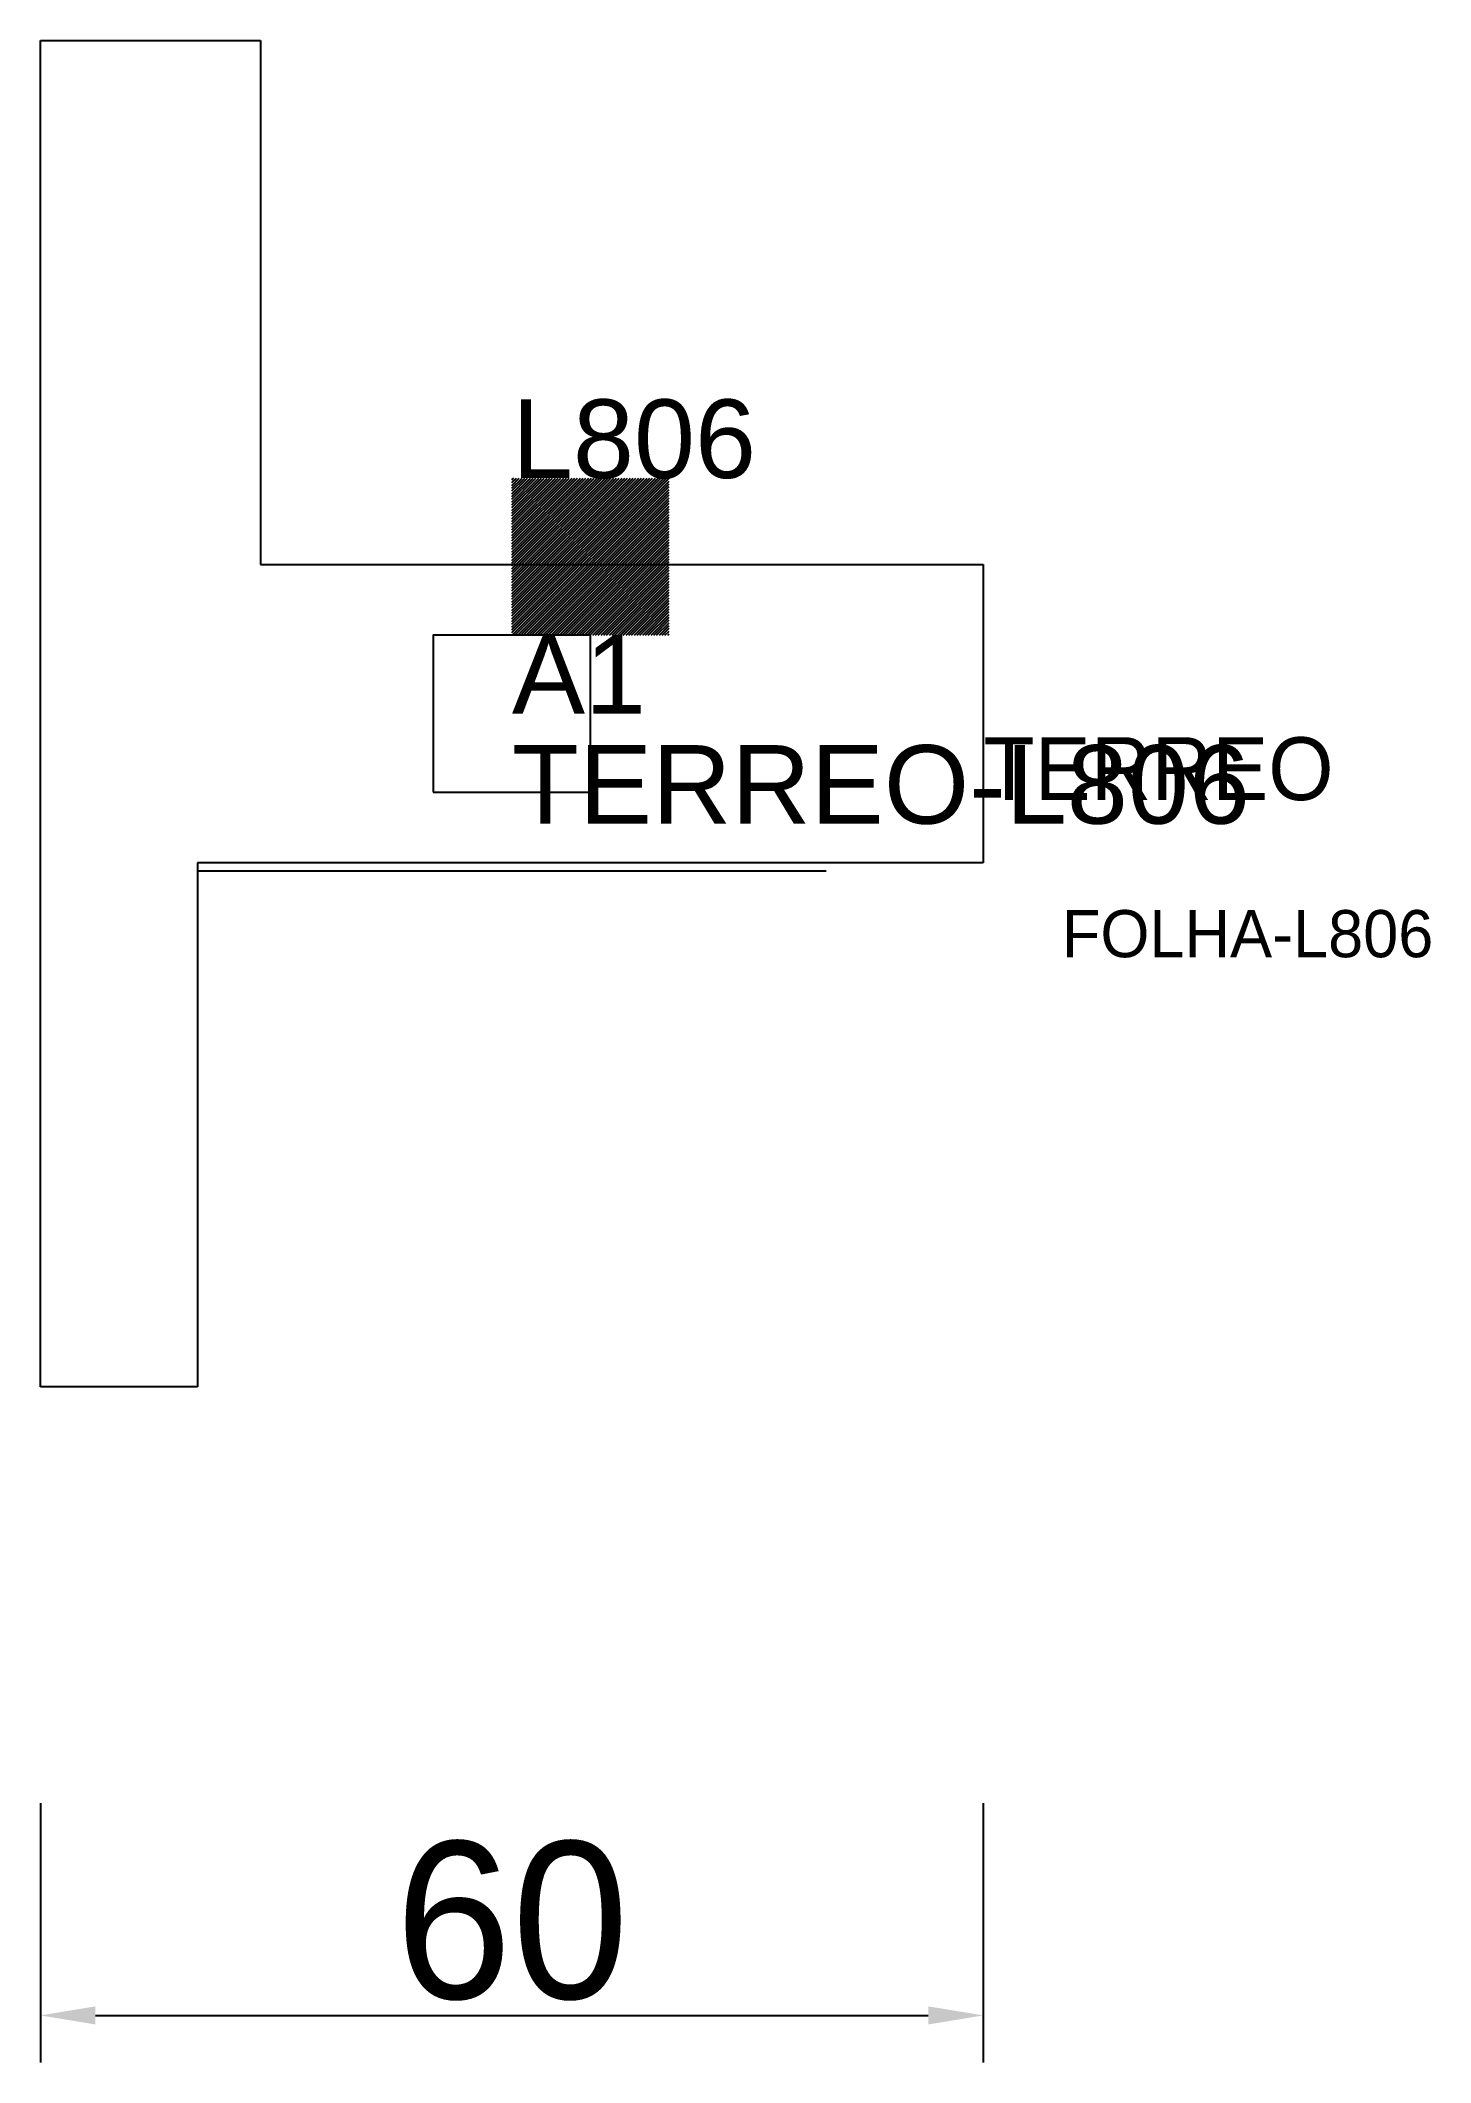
# Model space of a CAD drawing. Header units: metres. Extents: x 222 to 311, y 73 to 202.
import ezdxf

# ---------------------------------------------------------------- set-up
doc = ezdxf.new("R2010")
doc.units = ezdxf.units.M
for name, color, linetype in [('3', 3, 'CONTINUOUS'), ('AUX00', 7, 'CONTINUOUS'), ('COTA', 241, 'CONTINUOUS'), ('FOLHA', 255, 'CONTINUOUS'), ('Hachura', 251, 'CONTINUOUS'), ('NOMENCLATURA', 7, 'CONTINUOUS'), ('Nível', 160, 'CONTINUOUS'), ('Painéis', 200, 'CONTINUOUS'), ('Pilares', 5, 'CONTINUOUS'), ('REAPROVEITAMENTO', 251, 'CONTINUOUS'), ('SARR_2.2x7', 40, 'CONTINUOUS')]:
    doc.layers.add(name, color=color, linetype=linetype)
doc.styles.add('ARIAL', font='Arial.ttf')
doc.styles.add('STR_STANDARD', font='arial.ttf')
doc.dimstyles.new('EZ DXF', dxfattribs={"dimtxt": 10, "dimasz": 3.5, "dimexe": 3, "dimexo": 1.5, "dimgap": 1, "dimtad": 1, "dimdec": 1, "dimdsep": 46, "dimcen": 2.5, "dimazin": 3, "dimtfac": 1, "dimtmove": 0, "dimatfit": 3})

msp = doc.modelspace()

# ---------------------------------------------------------------- hatches: boundary and pattern name
at = {"layer": 'Hachura'}
h = msp.add_hatch(dxfattribs=at)
h.set_pattern_fill('ANSI31', scale=50)
h.paths.add_polyline_path([(282.2, 168.15), (282.2, 149.15), (232.2, 149.15), (232.2, 115.8), (222.2, 115.8), (222.2, 168.15), (222.2, 201.5), (236.2, 201.5), (236.2, 168.15)])
h = msp.add_hatch(dxfattribs=at)
h.set_pattern_fill('ANSI31', scale=50)
h.paths.add_polyline_path([(282.2, 168.15), (282.2, 149.15), (232.2, 149.15), (232.2, 115.8), (222.2, 115.8), (222.2, 168.15), (222.2, 201.5), (236.2, 201.5), (236.2, 168.15)])
at = {"layer": 'Reaproveitamento'}
h = msp.add_hatch(dxfattribs=at)
h.set_pattern_fill('SOLID')
h.paths.add_polyline_path([(252.2, 163.65), (262.2, 163.65), (262.2, 173.65), (252.2, 173.65)])
h = msp.add_hatch(dxfattribs=at)
h.set_pattern_fill('SOLID')
h.paths.add_polyline_path([(252.2, 163.65), (262.2, 163.65), (262.2, 173.65), (252.2, 173.65)])

# ---------------------------------------------------------------- linework, layer by layer
at = {"layer": 'Painéis', "color": 200}
for p, q in [((222.2, 168.15), (222.2, 201.5)), ((222.2, 201.5), (236.2, 201.5)), ((222.2, 168.15), (222.2, 201.5)), ((222.2, 201.5), (236.2, 201.5)), ((236.2, 201.5), (236.2, 168.15)), ((236.2, 201.5), (236.2, 168.15)), ((222.2, 115.8), (222.2, 168.15)), ((222.2, 115.8), (222.2, 168.15)), ((236.2, 168.15), (282.2, 168.15)), ((236.2, 168.15), (282.2, 168.15)), ((282.2, 168.15), (282.2, 149.15)), ((282.2, 168.15), (282.2, 149.15)), ((282.2, 149.15), (232.2, 149.15)), ((232.2, 149.15), (232.2, 115.8)), ((282.2, 149.15), (232.2, 149.15)), ((232.2, 149.15), (232.2, 115.8)), ((232.2, 115.8), (222.2, 115.8)), ((232.2, 115.8), (222.2, 115.8))]:
    msp.add_line(p, q, dxfattribs=at)
at = {"layer": 'Pilares'}
msp.add_lwpolyline([(247.2, 153.65), (257.2, 153.65), (257.2, 163.65), (247.2, 163.65)], close=True, dxfattribs=at)
msp.add_lwpolyline([(247.2, 153.65), (257.2, 153.65), (257.2, 163.65), (247.2, 163.65)], close=True, dxfattribs=at)
at = {"layer": 'SARR_2.2x7'}
msp.add_line((232.2, 148.65), (272.2, 148.65), dxfattribs=at)
msp.add_line((232.2, 148.65), (272.2, 148.65), dxfattribs=at)

# ---------------------------------------------------------------- texts
at = {"layer": '3', "style": 'STR_STANDARD'}
msp.add_text('A1', height=5, dxfattribs=at).set_placement((252.2, 158.65))
msp.add_text('A1', height=5, dxfattribs=at).set_placement((252.2, 158.65))
at = {"layer": 'AUX00', "style": 'STR_STANDARD'}
msp.add_text('TERREO-L806', height=5, dxfattribs=at).set_placement((252.2, 151.65))
msp.add_text('TERREO-L806', height=5, dxfattribs=at).set_placement((252.2, 151.65))
at = {"layer": 'FOLHA'}
msp.add_text('FOLHA-L806', height=3, dxfattribs=at).set_placement((287.2, 143.15))
msp.add_text('FOLHA-L806', height=3, dxfattribs=at).set_placement((287.2, 143.15))
at = {"layer": 'NOMENCLATURA', "insert": (252.2, 178.65), "char_height": 5, "attachment_point": 1, "style": 'ARIAL'}
msp.add_mtext('L806', dxfattribs=at)
msp.add_mtext('L806', dxfattribs=at)
at = {"layer": 'Nível'}
msp.add_text('TERREO', height=4, dxfattribs=at).set_placement((282.2, 153.15))
msp.add_text('TERREO', height=4, dxfattribs=at).set_placement((282.2, 153.15))

# ---------------------------------------------------------------- dimensions: what is measured, and where the dimension line sits
at = {"layer": 'COTA'}
msp.add_linear_dim(base=(222.2, 75.8), p1=(222.2, 90.8), p2=(282.2, 90.8), dimstyle='EZ DXF', dxfattribs=at).render()
msp.add_linear_dim(base=(222.2, 75.8), p1=(222.2, 90.8), p2=(282.2, 90.8), dimstyle='EZ DXF', dxfattribs=at).render()

doc.saveas('drawing.dxf')
